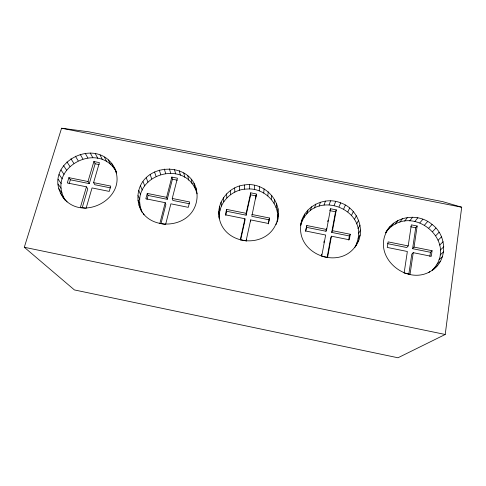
<?xml version="1.0" encoding="UTF-8"?>
<svg xmlns="http://www.w3.org/2000/svg" width="486" height="486" viewBox="0 0 486 486"><rect width="100%" height="100%" fill="white"/><g stroke="black" fill="none" stroke-linecap="round" stroke-linejoin="round"><path stroke-width="0.73" d="M219.368 218.171C218.105 203.762 230.34 190.755 244.367 189.175L244.385 184.978C264.706 181.387 283.818 202.231 277.16 222.138M226.579 209.387L226.725 211.282L246.135 215.189L246.159 213.324L226.579 209.387L225.334 214.806L244.95 218.761L244.938 220.577L240.637 239.956M65.653 200.694C44.736 168.727 98.701 139.47 116.33 171.837C100.402 130.856 36.359 164.875 65.13 200.123M277.397 220.073C279.96 203.913 265.289 188.999 249.403 188.926L249.5 184.729M246.135 215.189L250.655 194.837L250.709 192.821L256.383 193.95L251.809 216.331L269.238 219.836L268.375 223.894M250.642 221.124L250.685 219.915L268.302 223.463L269.457 218.014L251.876 214.478M432.394 270.265C448.013 259.724 446.81 235.188 432.072 224.441C418.057 212.364 394.006 215.881 385.586 232.873L390.112 226.567M254.403 189.504L254.591 185.312M432.248 270.222C459.726 242.435 412.729 202.206 387.603 230.121M255.636 198.865L256.347 194.619M259.232 190.883L259.5 186.715M355.734 245.952C366.523 230.965 357.732 208.53 340.692 202.869C323.98 195.901 302.875 207.018 300.597 225.334M354.762 247.587C374.603 210.304 312.607 185.306 300.597 225.443M263.746 193.033L264.092 188.902M267.81 195.894L268.223 191.806M301.186 223.171C294.71 254.178 340.844 271.577 356.712 244.318M271.297 199.375L271.777 195.342M269.238 219.836L269.457 218.014M445.212 334.477L461.7 207.23L442.843 201.672L88.519 131.761L61.576 128.225L24.3 247.265L74.419 289.935L397.985 357.775L445.212 334.477L24.3 247.265M274.11 203.385L274.633 199.412M219.295 218.761C215.772 202.814 228.371 186.612 244.385 184.978M429.873 256.456L430.456 252.289L432.072 250.721L414.054 247.095L412.602 248.692L430.456 252.289M432.072 250.721L431.289 256.316L413.234 252.677L411.782 254.233L408.829 274.14M276.151 207.801L276.716 203.895M412.602 248.692L415.694 227.788L417.164 226.026L411.356 224.866L408.197 245.916L406.788 247.526L387.64 243.668M413.234 252.677L410.05 274.232L404.121 273.029L407.359 251.493L387.251 247.441L388.138 241.882L408.197 245.916M414.054 247.095L417.164 226.026M277.366 212.491L277.956 208.658M276.072 224.635L277.743 218.457M277.706 217.321L278.302 213.561M142.301 212.643C126.433 175.889 186.624 155.909 197.079 193.859M137.969 195.329C140.989 160.034 198.1 160.307 197.067 197.261C194.783 233.444 136.062 233.122 137.969 195.329L139.755 199.375M348.632 240.078L349.361 235.965L350.266 234.264L332.473 230.686L331.719 232.411L349.361 235.965M350.266 234.264L349.294 239.792L331.458 236.196L330.711 237.879L327.102 257.531M331.719 232.411L335.51 211.781L336.288 209.891L330.547 208.749L329.818 210.645L335.51 211.781M331.458 236.196L327.558 257.471L321.702 256.28L325.656 235.03L305.797 231.026L306.866 225.534L326.683 229.52L330.547 208.749M332.473 230.686L336.288 209.891M321.44 255.624L321.708 254.166M323.876 242.538L324.144 241.08M306.332 227.302L325.978 231.257L326.525 228.311M327.758 221.683L328.032 220.213M305.536 231.385L306.198 227.983M250.685 219.915L246.074 240.91L240.291 239.732L244.95 218.761M246.366 241.123L246.681 239.683M246.159 213.324L250.709 192.821M225.796 215.31L226.725 211.282M189.358 203.756L172.852 200.439L172.251 198.458L177.433 178.198L171.831 177.08L166.601 197.322L167.251 199.309L148.066 195.451L147.264 193.434L166.601 197.322M147.264 193.434L145.836 198.78L165.216 202.686L159.876 223.39L165.586 224.55L170.884 203.828L188.289 207.34L189.619 201.951L172.251 198.458M160.963 223.706L165.878 204.63L165.216 202.686M167.251 199.309L172.427 179.213L171.831 177.08M147.009 199.43L148.066 195.451M301.575 222.114L302.584 218.439M303.78 217.789L304.825 214.04M306.739 213.925L307.832 210.116M86.071 208.391L92.036 187.936L109.235 191.405L110.741 186.089L93.585 182.639L99.417 162.634L93.883 161.528L88.002 181.515L89.296 183.617L95.122 163.782L93.883 161.528M88.002 181.515L68.891 177.669L67.293 182.949L86.441 186.806L80.427 207.243L85.366 208.245M82.231 207.704L87.753 188.872L86.441 186.806M310.36 210.632L311.514 206.775M69.158 183.732L70.349 179.802L68.891 177.669M306.508 226.713L306.866 225.534M314.539 208.014L315.766 204.114M319.144 206.137L320.45 202.206M324.047 205.056L325.432 201.113M329.095 204.806L330.571 200.852M334.143 205.384L335.705 201.447M325.978 231.257L326.683 229.52M339.046 206.787L340.692 202.869M343.657 208.968L345.388 205.08M347.842 211.86L349.641 208.02M387.227 230.546C370.964 258.236 410.135 288.854 434.053 268.825M351.469 215.389L353.334 211.604M354.434 219.447L356.36 215.729M276.297 223.196C266.012 249.871 222.6 245.223 219.046 216.537M356.645 223.918L358.607 220.267M358.03 228.669L360.023 225.097M358.54 233.566L360.545 230.066M358.158 238.444L360.156 235.03M356.882 243.17L358.868 239.829M391.127 226.786L393.696 223.183M395.24 224.131L397.87 220.486M399.802 222.224L402.511 218.554M404.692 221.13L407.487 217.442M409.759 220.875L412.638 217.181M414.856 221.464L417.826 217.777M419.831 222.88L422.887 219.216M424.539 225.091L427.686 221.458M428.846 228.019L432.072 224.441M432.619 231.591L435.912 228.068M435.742 235.704L439.095 232.247M438.117 240.236L441.519 236.852M439.678 245.053L443.111 241.742M440.365 250.004L443.815 246.779M440.146 254.956L443.609 251.803M439.034 259.737L442.479 256.669M437.054 264.22L440.474 261.219M428.755 272.579L429.837 271.638M434.259 268.248L437.637 265.313M244.367 189.175L249.403 188.926M61.576 128.225L461.7 207.23M95.122 163.782L99.241 164.602M172.427 179.213L177.287 180.185M250.655 194.837L256.274 195.955M410.658 226.78L415.694 227.788M70.349 179.802L89.296 183.617M110.371 187.863L94.837 184.735L93.585 182.639M62.937 197.255C82.268 223.347 129.167 197.541 114.161 167.372M60.44 193.185L63.544 197.261M66.199 200.815L67.056 201.945M58.776 188.732L61.898 192.875M57.992 184.036L61.121 188.252M58.101 179.243L61.224 183.532M59.104 174.498L62.208 178.86M60.963 169.948L64.024 174.377M63.611 165.726L66.625 170.215M66.971 161.953L69.923 166.498M70.938 158.74L73.817 163.332M75.391 156.182L78.191 160.817M80.196 154.354L82.918 159.013M85.214 153.303L87.851 157.974M90.293 153.06L92.844 157.731M95.292 153.631L97.759 158.296M100.055 154.998L102.449 159.645M104.447 157.13L106.768 161.747M108.342 159.961L110.595 164.535M111.61 163.405L113.815 167.931M115.917 171.74L116.531 172.998M140.806 209.454L141.681 211.367M138.978 204.94L140.752 208.834M143.461 213.579L144.026 214.83M138.024 200.183L139.816 204.15M138.814 190.524L140.582 194.643M140.521 185.913L142.258 190.099M143.036 181.636L144.731 185.883M146.28 177.815L147.914 182.116M150.156 174.559L151.723 178.915M154.542 171.965L156.036 176.357M159.311 170.112L160.72 174.529M164.317 169.043L165.641 173.478M169.414 168.8L170.659 173.235M174.456 169.377L175.616 173.806M179.298 170.762L180.373 175.173M183.787 172.919L184.789 177.299M187.796 175.786L188.732 180.118M191.205 179.279L192.085 183.562M193.908 183.295L194.746 187.517M195.828 187.718L196.63 191.873M218.822 211.617L219.241 215.407M219.502 206.75L219.909 210.614M221.051 202.073L221.434 206.009M223.432 197.741L223.773 201.739M226.561 193.865L226.847 197.924M230.34 190.567L230.564 194.679M234.659 187.942L234.811 192.091M239.385 186.059L239.458 190.239"/></g></svg>
